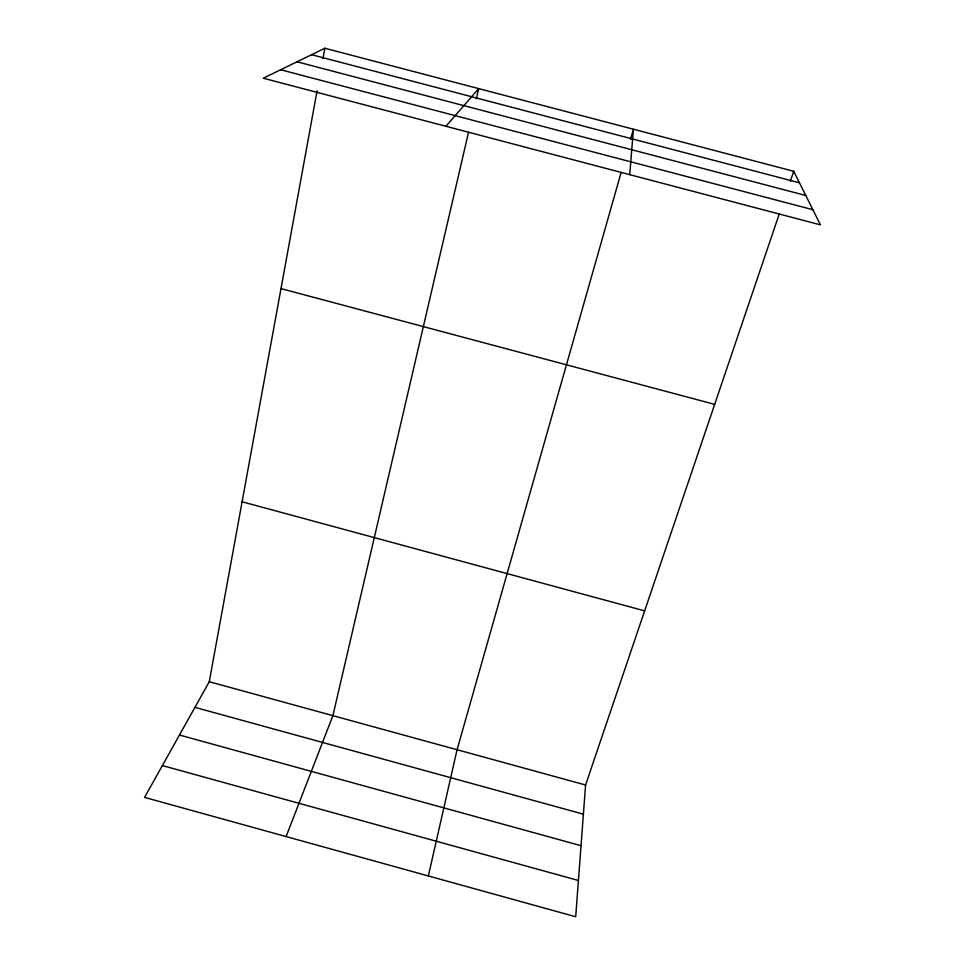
<?xml version="1.0" encoding="UTF-8"?>
<svg xmlns="http://www.w3.org/2000/svg" width="965" height="965" viewBox="0 0 965 965"><rect width="100%" height="100%" fill="white"/><g stroke="black" fill="none" stroke-linecap="round" stroke-linejoin="round"><path stroke-width="1.45" d="M779.238 214.001L585.586 785.003L575.695 916.75L144.581 797.392L209.272 681.724L317.075 90.819M629.747 174.665L633.414 129.214L630.555 139.286M322.973 58.527L324.843 48.25L793.725 171.275L820.419 224.857L263.3 78.213L324.843 48.25M428.351 875.955L457.06 749.733L621.146 172.385M468.556 132.229L332.889 715.656L286.098 836.571M476.336 98.792L478.7 88.623L445.914 126.282M790.347 181.239L793.725 171.275M311.586 54.703L799.478 182.807M297.027 61.796L805.787 195.473M280.682 69.757L812.88 209.707M280.996 288.607L714.679 404.371M242.094 501.776L644.644 610.869M209.272 681.724L585.586 785.003M194.93 707.357L583.391 814.171M179.454 735.028L581.027 845.69M162.373 765.571L578.409 880.478"/></g></svg>
